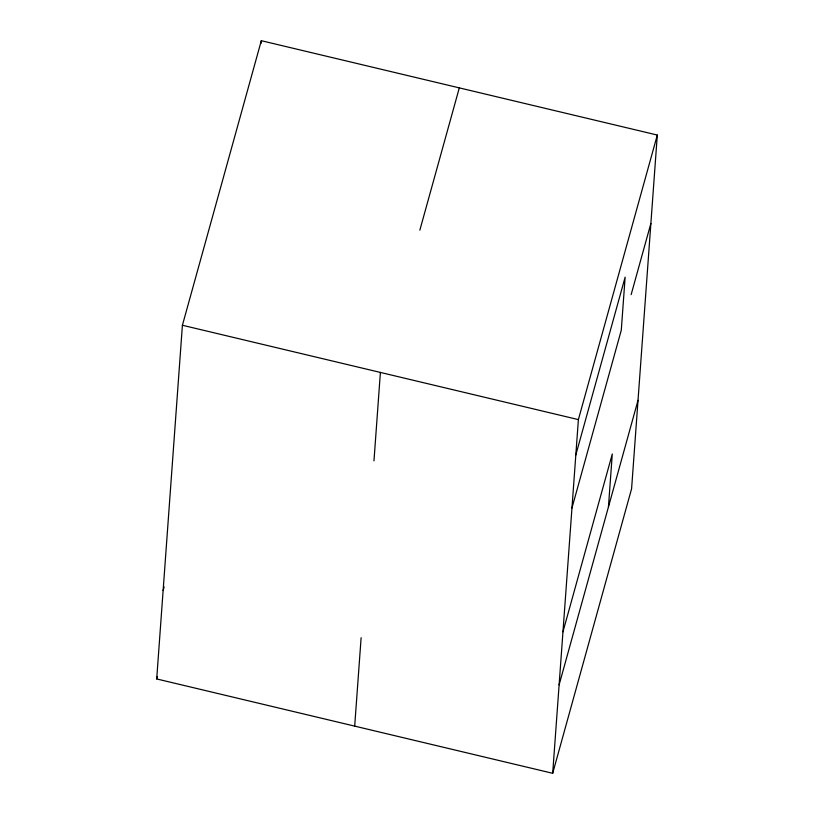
<?xml version="1.0" encoding="UTF-8"?>
<svg xmlns="http://www.w3.org/2000/svg" width="814" height="814" viewBox="0 0 814 814"><rect width="100%" height="100%" fill="white"/><g stroke="black" fill="none" stroke-linecap="round" stroke-linejoin="round"><path stroke-width="1.22" d="M156.695 678.947L182.407 325.264L261.314 40.7L657.305 135.053L631.593 488.736L552.686 773.3L156.695 678.947L157.377 676.505M261.131 43.234L261.314 40.7M354.69 726.129L361.121 637.708M373.972 460.856L380.392 372.436M552.686 773.3L578.388 419.607L657.305 135.053M608.434 507.03L612.291 453.978L562.962 631.827M163.126 590.526L164.133 586.874M419.851 230.159L459.31 87.871M575.813 454.975L625.142 277.126L621.286 330.179L571.957 508.038M631.145 294.617L650.874 223.474M559.106 684.879L638.023 400.315M182.407 325.264L578.388 419.607"/></g></svg>
